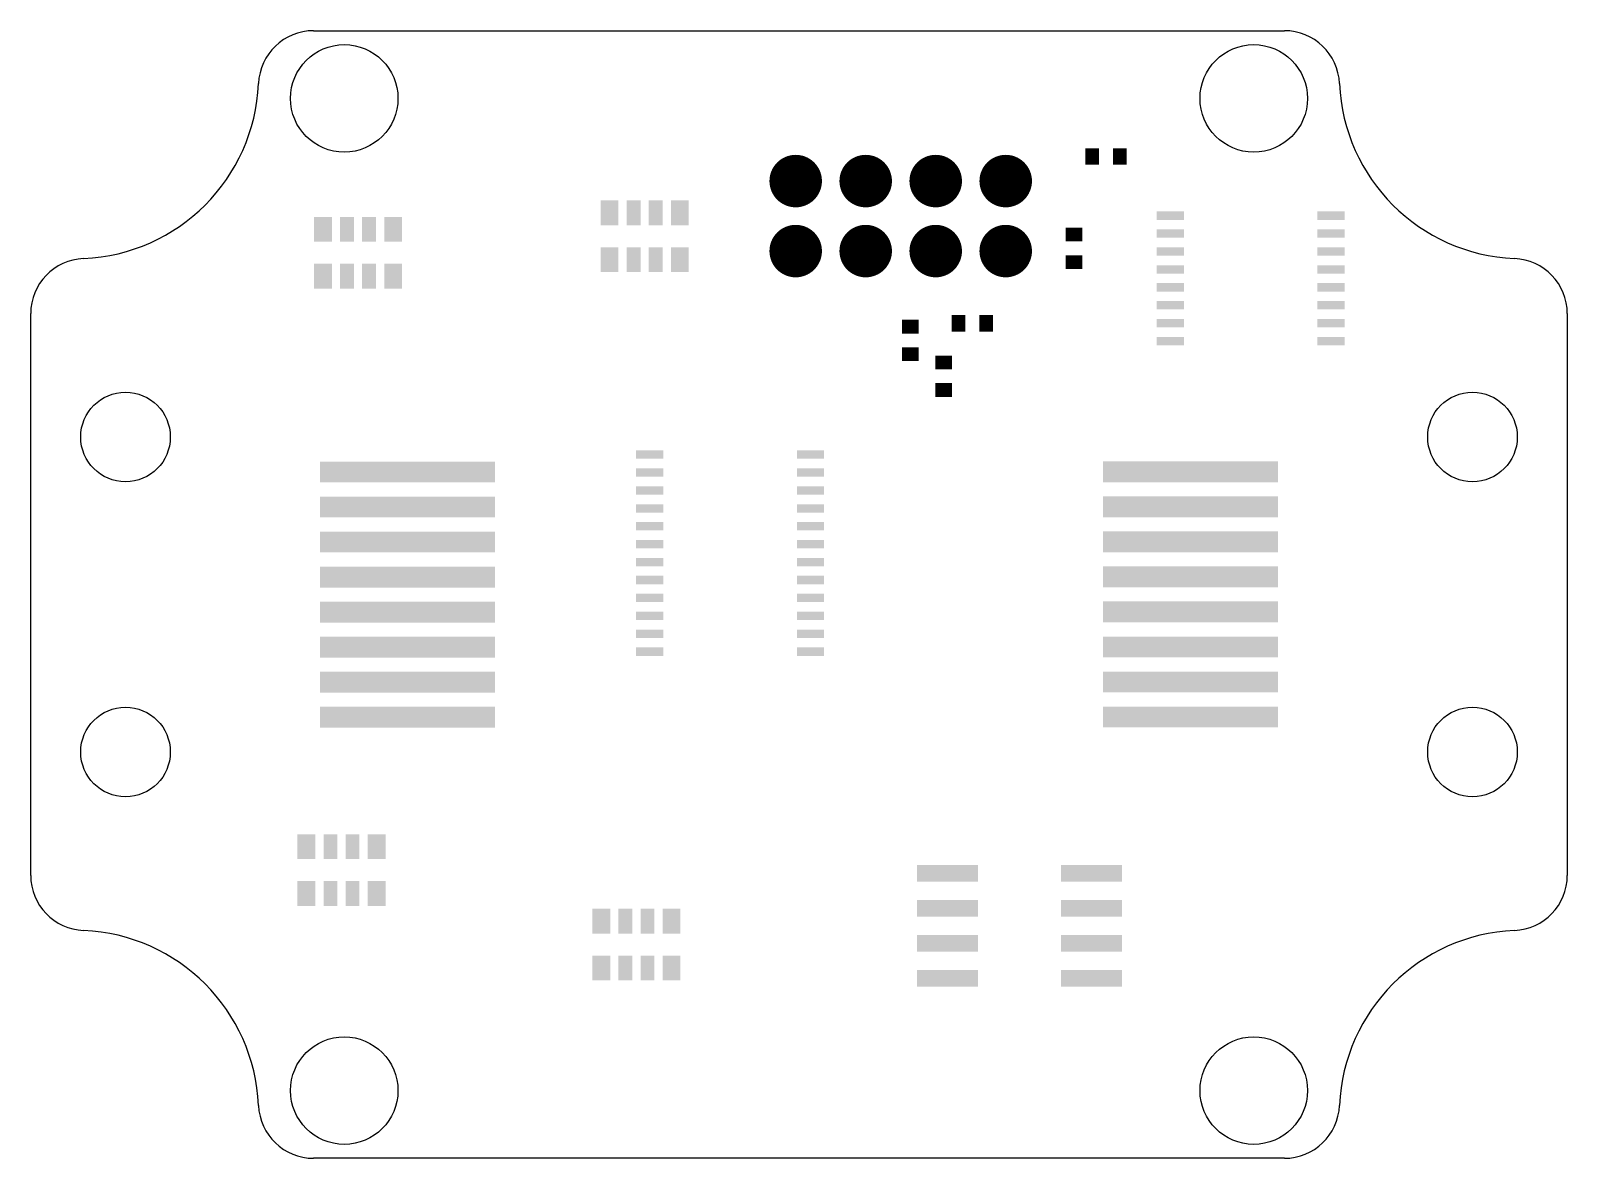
# Model space of a CAD drawing. Extents: x -27.9 to 27.9, y -20.5 to 20.5.
import ezdxf

# ---------------------------------------------------------------- set-up
doc = ezdxf.new("R2010")
doc.units = 0
doc.layers.add('20', color=7, linetype='CONTINUOUS')
doc.layers.add('32', color=253, linetype='CONTINUOUS')

# ---------------------------------------------------------------- blocks, each defined once
blk = doc.blocks.new('PIE')
at = {"const_width": 0.5}
blk.add_lwpolyline([(0, -0.25, 1), (0, 0.25, 1), (0, -0.25)], format="xyb", dxfattribs=at)
blk = doc.blocks.new('RECT')
blk.add_solid([(-0.5, -0.5), (0.5, -0.5), (-0.5, 0.5), (0.5, 0.5)])

msp = doc.modelspace()

# ---------------------------------------------------------------- linework, layer by layer
at = {"layer": '20'}
for p, q in [((-17.6127, 20.455), (17.6127, 20.455)), ((-27.875, -10.1927), (-27.875, 10.1927)), ((27.875, 10.1927), (27.875, -10.1927)), ((17.6127, -20.455), (-17.6127, -20.455))]:
    msp.add_line(p, q, dxfattribs=at)
for centre, radius in [((-16.5, 18), 1.95), ((16.5, 18), 1.95), ((-24.435, 5.715), 1.625), ((24.435, 5.715), 1.625), ((-24.435, -5.715), 1.625), ((24.435, -5.715), 1.625), ((-16.5, -18), 1.95), ((16.5, -18), 1.95)]:
    msp.add_circle(centre, radius, dxfattribs=at)
for centre, radius, start, end in [((-17.6127, 18.455), 2, 90, 177.5774), ((17.6127, 18.455), 2, 2.4226, 90), ((-26.24, 18.82), 6.635, 272.4226, 357.5774), ((26.24, 18.82), 6.635, 182.4226, 267.5774), ((-25.875, 10.1927), 2, 92.4226, 180), ((25.875, 10.1927), 2, 360, 87.5774), ((-25.875, -10.1927), 2, 180, 267.5774), ((25.875, -10.1927), 2, 272.4226, 0), ((-26.24, -18.82), 6.635, 2.4226, 87.5774), ((26.24, -18.82), 6.635, 92.4226, 177.5774), ((-17.6127, -18.455), 2, 182.4226, 270), ((17.6127, -18.455), 2, 270, 357.5774)]:
    msp.add_arc(centre, radius, start, end, dxfattribs=at)

# ---------------------------------------------------------------- block references
at = {"layer": '32'}
for name, p, xscale, yscale in [('RECT', (10.64, 15.89), 0.5, 0.6), ('RECT', (11.64, 15.89), 0.5, 0.6), ('PIE', (-0.12, 15), 1.905, 1.905), ('PIE', (2.42, 15), 1.905, 1.905), ('PIE', (4.96, 15), 1.905, 1.905), ('PIE', (7.5, 15), 1.905, 1.905), ('PIE', (-0.12, 12.46), 1.905, 1.905), ('PIE', (2.42, 12.46), 1.905, 1.905), ('PIE', (4.96, 12.46), 1.905, 1.905), ('PIE', (7.5, 12.46), 1.905, 1.905), ('RECT', (-14.21, 4.445), 6.35, 0.76), ('RECT', (-14.21, 3.175), 6.35, 0.76), ('RECT', (-14.21, 1.905), 6.35, 0.76), ('RECT', (-14.21, 0.63), 6.35, 0.76), ('RECT', (-14.21, -0.64), 6.35, 0.76), ('RECT', (-14.21, -1.91), 6.35, 0.76), ('RECT', (-14.21, -3.18), 6.35, 0.76), ('RECT', (-14.21, -4.45), 6.35, 0.76)]:
    msp.add_blockref(name, p, dxfattribs=dict(at, xscale=xscale, yscale=yscale))
for p, xscale, yscale, rotation in [((-6.875, 13.85), 0.65, 0.9, 180), ((-6, 13.85), 0.5, 0.9, 180), ((-5.2, 13.85), 0.5, 0.9, 180), ((-4.325, 13.85), 0.65, 0.9, 180), ((-17.275, 13.25), 0.65, 0.9, 180), ((-16.4, 13.25), 0.5, 0.9, 180), ((-15.6, 13.25), 0.5, 0.9, 180), ((-14.725, 13.25), 0.65, 0.9, 180), ((13.4722, 13.745), 0.3048, 0.9906, 90), ((19.3078, 13.745), 0.3048, 0.9906, 90), ((9.98, 13.06), 0.5, 0.6, 270), ((13.4722, 13.095), 0.3048, 0.9906, 90), ((19.3078, 13.095), 0.3048, 0.9906, 90), ((-6.875, 12.15), 0.65, 0.9, 180), ((-6, 12.15), 0.5, 0.9, 180), ((-5.2, 12.15), 0.5, 0.9, 180), ((-4.325, 12.15), 0.65, 0.9, 180), ((9.98, 12.06), 0.5, 0.6, 270), ((13.4722, 12.445), 0.3048, 0.9906, 90), ((19.3078, 12.445), 0.3048, 0.9906, 90), ((-17.275, 11.55), 0.65, 0.9, 180), ((-16.4, 11.55), 0.5, 0.9, 180), ((-15.6, 11.55), 0.5, 0.9, 180), ((-14.725, 11.55), 0.65, 0.9, 180), ((13.4722, 11.795), 0.3048, 0.9906, 90), ((19.3078, 11.795), 0.3048, 0.9906, 90), ((13.4722, 11.145), 0.3048, 0.9906, 90), ((19.3078, 11.145), 0.3048, 0.9906, 90), ((13.4722, 10.495), 0.3048, 0.9906, 90), ((19.3078, 10.495), 0.3048, 0.9906, 90), ((5.79, 9.84), 0.5, 0.6, 180), ((6.79, 9.84), 0.5, 0.6, 180), ((4.0377, 9.7192), 0.5, 0.6, 90), ((13.4722, 9.845), 0.3048, 0.9906, 90), ((19.3078, 9.845), 0.3048, 0.9906, 90), ((4.0377, 8.7192), 0.5, 0.6, 90), ((13.4722, 9.195), 0.3048, 0.9906, 90), ((19.3078, 9.195), 0.3048, 0.9906, 90), ((5.25, 8.42), 0.5, 0.6, 90), ((5.25, 7.42), 0.5, 0.6, 90), ((-5.4178, 5.075), 0.3048, 0.9906, 90), ((0.4178, 5.075), 0.3048, 0.9906, 90), ((-5.4178, 4.425), 0.3048, 0.9906, 90), ((0.4178, 4.425), 0.3048, 0.9906, 90), ((14.21, 4.45), 6.35, 0.76, 180), ((-5.4178, 3.775), 0.3048, 0.9906, 90), ((0.4178, 3.775), 0.3048, 0.9906, 90), ((14.21, 3.18), 6.35, 0.76, 180), ((-5.4178, 3.125), 0.3048, 0.9906, 90), ((0.4178, 3.125), 0.3048, 0.9906, 90), ((-5.4178, 2.475), 0.3048, 0.9906, 90), ((0.4178, 2.475), 0.3048, 0.9906, 90), ((14.21, 1.91), 6.35, 0.76, 180), ((-5.4178, 1.825), 0.3048, 0.9906, 90), ((0.4178, 1.825), 0.3048, 0.9906, 90), ((-5.4178, 1.175), 0.3048, 0.9906, 90), ((0.4178, 1.175), 0.3048, 0.9906, 90), ((-5.4178, 0.525), 0.3048, 0.9906, 90), ((0.4178, 0.525), 0.3048, 0.9906, 90), ((14.21, 0.64), 6.35, 0.76, 180), ((-5.4178, -0.125), 0.3048, 0.9906, 90), ((0.4178, -0.125), 0.3048, 0.9906, 90), ((14.21, -0.63), 6.35, 0.76, 180), ((-5.4178, -0.775), 0.3048, 0.9906, 90), ((0.4178, -0.775), 0.3048, 0.9906, 90), ((-5.4178, -1.425), 0.3048, 0.9906, 90), ((0.4178, -1.425), 0.3048, 0.9906, 90), ((14.21, -1.905), 6.35, 0.76, 180), ((-5.4178, -2.075), 0.3048, 0.9906, 90), ((0.4178, -2.075), 0.3048, 0.9906, 90), ((14.21, -3.175), 6.35, 0.76, 180), ((14.21, -4.445), 6.35, 0.76, 180), ((-17.875, -9.15), 0.65, 0.9, 180), ((-17, -9.15), 0.5, 0.9, 180), ((-16.2, -9.15), 0.5, 0.9, 180), ((-15.325, -9.15), 0.65, 0.9, 180), ((5.3838, -10.115), 0.6096, 2.2098, 270), ((10.6162, -10.115), 0.6096, 2.2098, 270), ((-17.875, -10.85), 0.65, 0.9, 180), ((-17, -10.85), 0.5, 0.9, 180), ((-16.2, -10.85), 0.5, 0.9, 180), ((-15.325, -10.85), 0.65, 0.9, 180), ((5.3838, -11.385), 0.6096, 2.2098, 270), ((10.6162, -11.385), 0.6096, 2.2098, 270), ((-7.175, -11.85), 0.65, 0.9, 180), ((-6.3, -11.85), 0.5, 0.9, 180), ((-5.5, -11.85), 0.5, 0.9, 180), ((-4.625, -11.85), 0.65, 0.9, 180), ((5.3838, -12.655), 0.6096, 2.2098, 270), ((10.6162, -12.655), 0.6096, 2.2098, 270), ((-7.175, -13.55), 0.65, 0.9, 180), ((-6.3, -13.55), 0.5, 0.9, 180), ((-5.5, -13.55), 0.5, 0.9, 180), ((-4.625, -13.55), 0.65, 0.9, 180), ((5.3838, -13.925), 0.6096, 2.2098, 270), ((10.6162, -13.925), 0.6096, 2.2098, 270)]:
    msp.add_blockref('RECT', p, dxfattribs=dict(at, xscale=xscale, yscale=yscale, rotation=rotation))

doc.saveas('drawing.dxf')
